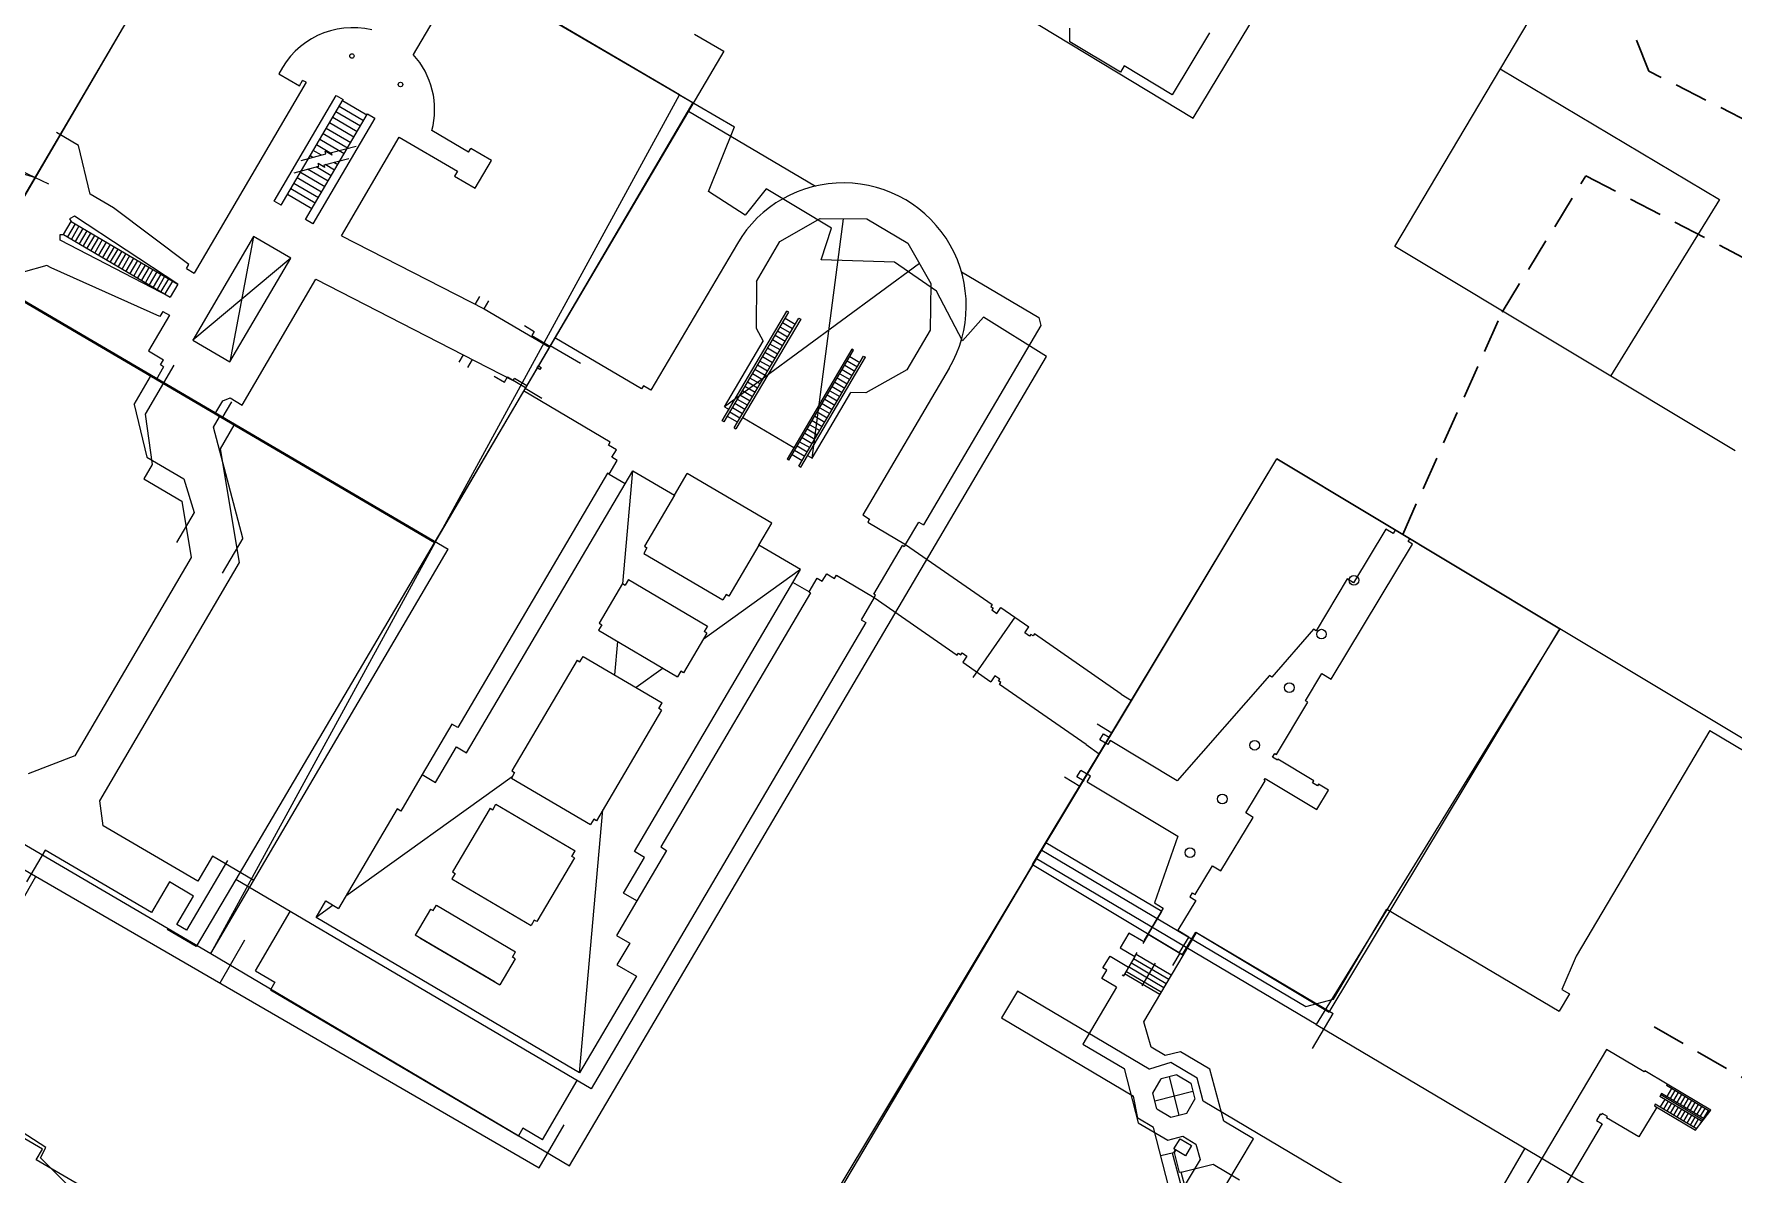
# Model space of a CAD drawing. Header units: inches. Extents: x 2320 to 12644, y -1199 to 8127.
# Drawn here: x 6858 to 7671, y 4455 to 5001 of the extents above; entities that cross this region are included whole.
import ezdxf

# ---------------------------------------------------------------- set-up
doc = ezdxf.new("R2010")
doc.units = ezdxf.units.IN
doc.header["$LTSCALE"] = 32
doc.header["$MEASUREMENT"] = 0
doc.linetypes.add('DASHED', pattern=[0.75, 0.5, -0.25])
for name, color, linetype in [('Buildings', 1, 'Continuous'), ('Floor Plan', 4, 'Continuous'), ('Underground', 3, 'Continuous')]:
    doc.layers.add(name, color=color, linetype=linetype)
doc.layers.add('Pathways', color=30, linetype='DASHED', lineweight=30)

msp = doc.modelspace()

# ---------------------------------------------------------------- linework, layer by layer
at = {"layer": 'Buildings'}
for p, q in [((7413.01, 4960.79), (7647.49, 5349.49)), ((7018.05, 5200.28), (7413.01, 4960.79)), ((7509.56, 4899.35), (7671.13, 5171.55)), ((6955.36, 5097.46), (6717.94, 4692.72)), ((7167.26, 4972.08), (6954.88, 5096.65)), ((7560.05, 4984.42), (7665.04, 4921.92)), ((6942.82, 4560.81), (7167.26, 4972.08)), ((7167.26, 4972.08), (7193.46, 4956.71)), ((7181.05, 4925.68), (7193.46, 4956.71)), ((7198.61, 4914.4), (7181.05, 4925.68)), ((7208.63, 4926.94), (7198.61, 4914.4)), ((7239.98, 4908.13), (7208.63, 4926.94)), ((7665.04, 4921.92), (7612.83, 4837.39)), ((7234.97, 4893.08), (7239.98, 4908.13)), ((7672.56, 4801.55), (7509.56, 4899.35)), ((7270.07, 4891.83), (7234.97, 4893.08)), ((7290.14, 4878.04), (7270.07, 4891.83)), ((7302.67, 4854.21), (7290.14, 4878.04)), ((7312.71, 4865.5), (7302.67, 4854.21)), ((7342.8, 4846.69), (7312.71, 4865.5)), ((7114.6, 4459.25), (7342.8, 4846.69)), ((7214.66, 4400.76), (7453.14, 4797.79)), ((7453.14, 4797.79), (7588.56, 4716.29)), ((7588.56, 4716.29), (7471.94, 4526.96)), ((7851.87, 4558.3), (7588.56, 4716.29)), ((6717.94, 4692.72), (6942.82, 4560.81)), ((7471.94, 4526.96), (7338.11, 4606.29)), ((6942.82, 4560.81), (7114.6, 4459.25)), ((7471.94, 4526.96), (7730.73, 4373.55)), ((6863.83, 4468.03), (6824.95, 4493.1)), ((6861.32, 4463.01), (6863.83, 4468.03)), ((7449.82, 4258.13), (7572.02, 4467.63)), ((6945.32, 4379), (6861.32, 4463.01))]:
    msp.add_line(p, q, dxfattribs=at)
at = {"layer": 'Floor Plan'}
for p, q in [((6831.51, 4885.58), (6954.87, 5096.66)), ((6954.87, 5096.66), (7173.6, 4968.36)), ((7062.06, 5029.36), (7039.75, 4991.33)), ((7354.08, 4997.41), (7353.98, 5003.94)), ((7174.35, 5001.14), (7188.35, 4992.89)), ((7378.23, 4982.93), (7354.08, 4997.41)), ((7420.83, 5001.77), (7403.03, 4972.08)), ((7188.35, 4992.89), (6954.76, 4596.31)), ((7380, 4985.88), (7378.23, 4982.93)), ((7403.03, 4972.08), (7380, 4985.88)), ((6988.41, 4978.01), (6934.82, 4886.65)), ((6975.4, 4982.12), (6985.25, 4976.34)), ((6985.25, 4976.34), (6986.79, 4978.96)), ((6988.41, 4978.01), (6986.79, 4978.96)), ((6973.13, 4921.18), (7002.8, 4971.76)), ((6976.53, 4919.19), (7006.2, 4969.77)), ((7002.8, 4971.76), (7006.2, 4969.77)), ((6739.62, 4967.67), (6858.89, 4932.44)), ((6988.23, 4912.33), (7017.89, 4962.91)), ((7012.87, 4954.35), (7001.18, 4961.21)), ((7014.42, 4956.98), (7002.72, 4963.84)), ((7015.96, 4959.61), (7004.26, 4966.47)), ((7017.5, 4962.24), (7005.81, 4969.1)), ((7017.89, 4962.91), (7021.29, 4960.91)), ((7173.6, 4968.36), (7049.9, 4757.48)), ((7171.46, 4964.22), (7232.34, 4928.36)), ((6879.43, 4947.83), (6869.01, 4953.94)), ((7021.29, 4960.91), (6991.62, 4910.33)), ((7008.24, 4946.45), (6996.55, 4953.31)), ((7009.79, 4949.08), (6998.09, 4955.94)), ((7011.33, 4951.71), (6999.63, 4958.57)), ((7066.18, 4944.61), (7048.68, 4954.88)), ((6885.13, 4924.5), (6879.43, 4947.83)), ((6995.77, 4943.15), (6991.91, 4945.42)), ((7000.68, 4943.81), (6993.46, 4948.05)), ((7006.7, 4943.82), (6995, 4950.68)), ((7000.86, 4943.11), (6997.63, 4945.01)), ((6997.97, 4943.72), (6997.63, 4945.01)), ((7000.53, 4944.39), (7012.36, 4947.47)), ((7005.36, 4904.54), (7033.08, 4951.81)), ((7033.08, 4951.81), (7060.85, 4935.52)), ((7066.18, 4944.61), (7067.23, 4946.4)), ((7077.2, 4940.56), (7067.23, 4946.4)), ((6982.66, 4934.72), (6994.49, 4937.8)), ((6986.13, 4940.64), (6997.97, 4943.72)), ((6991.6, 4942.06), (6990.37, 4942.78)), ((7000.52, 4933.29), (6993.34, 4937.5)), ((6997.39, 4937.19), (6994.16, 4939.08)), ((6994.49, 4937.8), (6994.16, 4939.08)), ((6997.06, 4938.47), (7008.89, 4941.55)), ((6997.39, 4937.19), (6997.06, 4938.47)), ((7002.07, 4935.92), (6997.52, 4938.59)), ((7000.86, 4943.11), (7000.53, 4944.39)), ((7003.61, 4938.56), (7001.69, 4939.68)), ((7069.42, 4927.29), (7077.2, 4940.56)), ((6851.76, 4935.8), (6865.22, 4929.46)), ((6994.35, 4922.76), (6982.65, 4929.63)), ((6995.89, 4925.4), (6984.2, 4932.26)), ((6997.44, 4928.03), (6985.74, 4934.89)), ((6998.98, 4930.66), (6989.17, 4936.41)), ((7060.85, 4935.52), (7059.45, 4933.14)), ((7059.45, 4933.14), (7069.42, 4927.29)), ((6896.32, 4917.94), (6885.13, 4924.5)), ((6976.53, 4919.19), (6973.13, 4921.18)), ((6991.26, 4917.5), (6979.56, 4924.36)), ((6992.8, 4920.13), (6981.11, 4926.99)), ((6877.51, 4913.98), (6875.22, 4912.72)), ((6875.22, 4912.72), (6875.99, 4911.31)), ((6927.09, 4881.44), (6877.51, 4913.98)), ((6932.34, 4890.83), (6896.32, 4917.94)), ((7215.2, 4901.73), (7234.56, 4912.79)), ((7230.64, 4798.01), (7245.71, 4912.72)), ((7234.56, 4912.79), (7256.85, 4912.65)), ((7256.85, 4912.65), (7276.54, 4901.06)), ((6870.75, 4905.11), (6872.36, 4905.12)), ((6870.77, 4902.5), (6870.75, 4905.11)), ((6872.36, 4905.12), (6875.99, 4911.31)), ((6872.36, 4905.12), (6923.41, 4875.17)), ((6877.85, 4910.22), (6874.22, 4904.03)), ((6875.99, 4911.31), (6927.04, 4881.37)), ((6879.72, 4909.13), (6876.09, 4902.93)), ((6881.58, 4908.03), (6877.95, 4901.84)), ((6883.45, 4906.94), (6879.81, 4900.75)), ((6885.31, 4905.84), (6881.68, 4899.65)), ((6887.18, 4904.75), (6883.54, 4898.56)), ((6991.62, 4910.33), (6988.23, 4912.33)), ((7005.36, 4904.54), (7073.68, 4869.55)), ((6923.37, 4875.1), (6870.77, 4902.5)), ((6889.04, 4903.66), (6885.41, 4897.46)), ((6890.91, 4902.56), (6887.27, 4896.37)), ((6892.77, 4901.47), (6889.14, 4895.28)), ((6894.64, 4900.38), (6891, 4894.18)), ((6896.5, 4899.28), (6892.87, 4893.09)), ((6898.36, 4898.19), (6894.73, 4892)), ((6900.23, 4897.09), (6896.6, 4890.9)), ((6963.27, 4904.19), (6951.98, 4844.13)), ((7194.88, 4900.89), (7153.48, 4830.6)), ((7203.99, 4882.7), (7215.2, 4901.73)), ((7276.54, 4901.06), (7287.48, 4881.63)), ((6864.3, 4890.37), (6841.6, 4883.96)), ((6866.46, 4889.11), (6864.3, 4890.37)), ((6918.39, 4865.94), (6866.46, 4889.11)), ((6902.09, 4896), (6898.46, 4889.81)), ((6903.96, 4894.91), (6900.33, 4888.71)), ((6905.82, 4893.81), (6902.19, 4887.62)), ((6907.69, 4892.72), (6904.06, 4886.53)), ((6909.55, 4891.63), (6905.92, 4885.43)), ((6911.42, 4890.53), (6907.78, 4884.34)), ((6913.28, 4889.44), (6909.65, 4883.25)), ((6915.15, 4888.34), (6911.51, 4882.15)), ((6931.16, 4888.8), (6932.34, 4890.83)), ((6931.16, 4888.8), (6934.82, 4886.65)), ((6981.08, 4893.74), (6934.17, 4854.57)), ((7282.01, 4891.34), (7188.74, 4822.69)), ((7049.9, 4757.48), (6831.51, 4885.58)), ((6831.56, 4886.4), (7056.43, 4754.5)), ((6917.01, 4887.25), (6913.38, 4881.06)), ((6918.88, 4886.16), (6915.24, 4879.96)), ((6920.74, 4885.06), (6917.11, 4878.87)), ((6922.6, 4883.97), (6918.97, 4877.78)), ((6924.47, 4882.88), (6920.84, 4876.68)), ((6927.09, 4881.44), (6923.37, 4875.1)), ((6957.82, 4823.51), (6993.13, 4883.7)), ((6993.13, 4883.7), (7063.71, 4847.55)), ((7203.99, 4882.7), (7203.87, 4860.3)), ((7287.48, 4881.63), (7287.19, 4859.34)), ((7302.16, 4887.23), (7339.14, 4865.46)), ((7069.46, 4871.71), (7071.67, 4875.47)), ((7073.68, 4869.55), (7075.92, 4873.36)), ((6922.99, 4866.48), (6912.98, 4849.41)), ((6919.8, 4868.34), (6918.39, 4865.94)), ((6919.8, 4868.34), (6922.99, 4866.48)), ((7073.68, 4869.55), (7104.89, 4851.24)), ((7187.67, 4815.9), (7218.65, 4868.5)), ((7188.54, 4815.39), (7219.52, 4867.99)), ((7193.36, 4812.55), (7224.34, 4865.15)), ((7225.21, 4864.64), (7194.23, 4812.04)), ((7222.53, 4862.07), (7217.71, 4864.91)), ((7219.52, 4867.99), (7218.65, 4868.5)), ((7224.34, 4865.15), (7225.21, 4864.64)), ((7339.14, 4865.46), (7340.16, 4861.51)), ((7092.94, 4861.5), (7097.61, 4858.75)), ((7097.61, 4858.75), (7096.45, 4856.78)), ((7096.45, 4856.78), (7105.16, 4851.66)), ((7149.03, 4831.18), (7107.5, 4855.64)), ((7203.87, 4860.3), (7207.27, 4854.15)), ((7217.73, 4853.93), (7212.91, 4856.77)), ((7218.93, 4855.96), (7214.11, 4858.8)), ((7220.13, 4858), (7215.31, 4860.84)), ((7221.33, 4860.04), (7216.51, 4862.88)), ((7287.19, 4859.34), (7275.98, 4840.3)), ((7340.16, 4861.51), (7283.97, 4766.11)), ((6912.98, 4849.41), (6920.2, 4845.18)), ((7063.71, 4847.55), (7061.63, 4844)), ((7063.71, 4847.55), (7087.59, 4835.32)), ((7119.77, 4843.44), (7105.3, 4851.92)), ((7188.74, 4822.69), (7207.27, 4854.15)), ((7212.93, 4845.78), (7208.11, 4848.62)), ((7214.13, 4847.82), (7209.31, 4850.66)), ((7215.33, 4849.86), (7210.51, 4852.69)), ((7216.53, 4851.89), (7211.71, 4854.73)), ((7249.64, 4850.25), (7218.66, 4797.65)), ((7219.53, 4797.13), (7250.51, 4849.73)), ((7250.51, 4849.73), (7249.64, 4850.25)), ((6925.16, 4842.64), (6911.39, 4819.17)), ((6920.27, 4841.82), (6916.65, 4835.64)), ((6918.75, 4842.71), (6920.2, 4845.18)), ((6920.27, 4841.82), (6918.75, 4842.71)), ((7065.91, 4841.49), (7068.13, 4845.28)), ((7208.13, 4837.64), (7203.31, 4840.48)), ((7209.33, 4839.67), (7204.51, 4842.51)), ((7210.53, 4841.71), (7205.71, 4844.55)), ((7211.73, 4843.75), (7206.91, 4846.59)), ((7224.35, 4794.3), (7255.33, 4846.9)), ((7225.22, 4793.78), (7256.2, 4846.38)), ((7245.1, 4840.55), (7249.92, 4837.71)), ((7246.3, 4842.59), (7251.12, 4839.75)), ((7247.5, 4844.62), (7252.32, 4841.78)), ((7248.7, 4846.66), (7253.52, 4843.82)), ((7296.3, 4841.15), (7254.9, 4770.87)), ((7255.33, 4846.9), (7256.2, 4846.38)), ((7275.98, 4840.3), (7256.44, 4829.33)), ((6906.19, 4823.83), (6914.02, 4837.18)), ((7078.45, 4837.26), (7083.36, 4834.37)), ((7083.36, 4834.37), (7084.9, 4836.99)), ((7084.9, 4836.99), (7093.53, 4831.91)), ((7087.59, 4835.32), (7088.22, 4836.39)), ((7088.22, 4836.39), (7094.14, 4832.91)), ((7101.37, 4826.69), (7093.28, 4831.43)), ((7149.93, 4832.7), (7149.03, 4831.18)), ((7153.48, 4830.6), (7149.93, 4832.7)), ((7203.34, 4829.49), (7198.52, 4832.33)), ((7204.54, 4831.53), (7199.72, 4834.37)), ((7205.74, 4833.57), (7200.92, 4836.4)), ((7206.93, 4835.6), (7202.12, 4838.44)), ((7240.3, 4832.4), (7245.12, 4829.57)), ((7241.5, 4834.44), (7246.32, 4831.6)), ((7242.7, 4836.48), (7247.52, 4833.64)), ((7243.9, 4838.51), (7248.72, 4835.67)), ((6906.19, 4823.83), (6912.23, 4798.58)), ((6944.83, 4819.11), (6948.55, 4825.46)), ((6948.29, 4817.19), (6952.91, 4825.07)), ((6948.55, 4825.46), (6952.08, 4826.88)), ((6952.08, 4826.88), (6957.82, 4823.51)), ((7134.06, 4805.77), (7092.54, 4830.23)), ((7198.54, 4821.35), (7193.72, 4824.19)), ((7199.74, 4823.38), (7194.92, 4826.22)), ((7200.94, 4825.42), (7196.12, 4828.26)), ((7202.14, 4827.46), (7197.32, 4830.3)), ((7230.64, 4798.01), (7249.19, 4829.52)), ((7235.51, 4824.26), (7240.33, 4821.42)), ((7236.7, 4826.3), (7241.52, 4823.46)), ((7237.9, 4828.33), (7242.72, 4825.49)), ((7239.1, 4830.37), (7243.92, 4827.53)), ((7256.44, 4829.33), (7249.19, 4829.52)), ((6911.39, 4819.17), (6914.7, 4794.96)), ((6944.1, 4812.93), (6946.99, 4817.84)), ((6954.08, 4813.79), (6948.29, 4817.19)), ((7188.54, 4815.39), (7187.67, 4815.9)), ((7188.74, 4822.69), (7190.91, 4821.41)), ((7194.94, 4815.24), (7190.12, 4818.08)), ((7196.14, 4817.27), (7191.32, 4820.11)), ((7197.34, 4819.31), (7192.52, 4822.15)), ((7197.47, 4817.55), (7221.9, 4803.16)), ((7230.71, 4816.11), (7235.53, 4813.27)), ((7231.91, 4818.15), (7236.73, 4815.31)), ((7233.11, 4820.19), (7237.93, 4817.35)), ((7234.31, 4822.22), (7239.13, 4819.38)), ((6958.19, 4759.82), (6944.1, 4812.93)), ((6947.47, 4802.51), (6954.08, 4813.79)), ((7193.36, 4812.55), (7194.23, 4812.04)), ((7225.91, 4807.97), (7230.73, 4805.13)), ((7227.11, 4810), (7231.93, 4807.17)), ((7228.31, 4812.04), (7233.13, 4809.2)), ((7229.51, 4814.08), (7234.33, 4811.24)), ((6912.23, 4798.58), (6929.93, 4788.2)), ((6956.62, 4748.08), (6947.47, 4802.51)), ((7133.17, 4804.25), (7134.06, 4805.77)), ((7136.97, 4802.01), (7133.17, 4804.25)), ((7134.88, 4798.46), (7136.97, 4802.01)), ((7221.11, 4799.82), (7225.93, 4796.98)), ((7222.31, 4801.86), (7227.13, 4799.02)), ((7223.51, 4803.9), (7228.33, 4801.06)), ((7224.71, 4805.93), (7229.53, 4803.09)), ((7228.46, 4799.29), (7230.64, 4798.01)), ((6914.7, 4794.96), (6910.74, 4788.21)), ((7132.74, 4790.84), (7061.06, 4669.14)), ((7065.27, 4657), (7144.8, 4792.03)), ((7133.47, 4790.42), (7132.74, 4790.84)), ((7133.47, 4790.42), (7137.35, 4797.01)), ((7133.47, 4790.42), (7141.18, 4785.87)), ((7137.35, 4797.01), (7134.88, 4798.46)), ((7140.04, 4737.96), (7144.8, 4792.03)), ((7144.8, 4792.03), (7164.74, 4780.28)), ((7164.74, 4780.28), (7170.91, 4790.75)), ((7211.35, 4766.93), (7170.91, 4790.75)), ((7219.53, 4797.13), (7218.66, 4797.65)), ((7224.35, 4794.3), (7225.22, 4793.78)), ((7336.22, 4603.52), (7453.14, 4797.79)), ((7588.56, 4716.29), (7453.14, 4797.79)), ((6910.74, 4788.21), (6928.92, 4777.54)), ((6929.93, 4788.2), (6934.91, 4772.11)), ((6928.92, 4777.54), (6933.37, 4750.43)), ((7164.74, 4780.28), (7150.36, 4755.86)), ((6934.91, 4772.11), (6926.42, 4757.63)), ((7205.18, 4756.46), (7211.35, 4766.93)), ((7254.9, 4770.87), (7258.21, 4768.92)), ((7258.21, 4768.92), (7257.31, 4767.4)), ((7257.31, 4767.4), (7275.41, 4756.74)), ((7275.41, 4756.74), (7281.71, 4767.44)), ((7281.71, 4767.44), (7283.97, 4766.11)), ((6958.19, 4759.82), (6948.28, 4742.92)), ((7505.35, 4764.13), (7489.89, 4738.44)), ((7508.81, 4762.05), (7505.35, 4764.13)), ((7509.96, 4763.96), (7508.81, 4762.05)), ((7515.99, 4758.12), (7516.8, 4759.47)), ((7518.02, 4756.9), (7515.99, 4758.12)), ((6933.37, 4750.43), (6877.68, 4655.5)), ((6942.82, 4560.81), (7056.43, 4754.5)), ((7151.63, 4755.11), (7150.08, 4752.47)), ((7150.08, 4752.47), (7187.97, 4730.15)), ((7150.36, 4755.86), (7151.63, 4755.11)), ((7205.18, 4756.46), (7190.8, 4732.04)), ((7225.12, 4744.72), (7205.18, 4756.46)), ((7260.16, 4732.94), (7273.86, 4756.19)), ((7274.78, 4755.67), (7273.86, 4756.2)), ((7275.41, 4756.74), (7274.78, 4755.67)), ((7275.41, 4756.74), (7316.88, 4727.92)), ((7479.11, 4692.26), (7518.02, 4756.9)), ((6889.66, 4633.91), (6956.62, 4748.08)), ((7145.59, 4609.69), (7225.12, 4744.72)), ((7225.12, 4744.72), (7178.55, 4711.25)), ((7235.56, 4739.16), (7237.65, 4742.71)), ((7237.65, 4742.71), (7241.45, 4740.47)), ((7241.45, 4740.47), (7242.35, 4741.99)), ((7242.35, 4741.99), (7260.44, 4731.33)), ((7139.87, 4738.06), (7128.69, 4719.08)), ((7139.87, 4738.06), (7141.15, 4737.31)), ((7142.7, 4739.94), (7141.15, 4737.31)), ((7142.7, 4739.94), (7180.59, 4717.63)), ((7229.93, 4733.6), (7158.25, 4611.9)), ((7229.21, 4734.02), (7221.5, 4738.56)), ((7229.21, 4734.02), (7233.09, 4740.61)), ((7229.21, 4734.02), (7229.93, 4733.6)), ((7233.09, 4740.61), (7235.56, 4739.16)), ((7486.86, 4740.27), (7471.92, 4715.44)), ((7489.89, 4738.44), (7486.86, 4740.27)), ((7189.52, 4732.79), (7187.97, 4730.15)), ((7190.8, 4732.04), (7189.52, 4732.79)), ((7260.44, 4731.33), (7254.14, 4720.63)), ((7261.07, 4732.4), (7260.16, 4732.94)), ((7260.44, 4731.33), (7261.07, 4732.4)), ((7260.44, 4731.33), (7300.1, 4703.77)), ((7316.88, 4727.92), (7316.23, 4726.98)), ((7316.23, 4726.98), (7317.31, 4726.23)), ((7317.31, 4726.23), (7316.71, 4725.36)), ((7316.71, 4725.36), (7319.03, 4723.75)), ((7316.88, 4727.92), (7316.88, 4727.92)), ((7319.03, 4723.75), (7321.03, 4726.63)), ((7321.03, 4726.63), (7334.44, 4717.31)), ((7256.39, 4719.3), (7124.92, 4496.09)), ((7129.97, 4718.33), (7128.41, 4715.69)), ((7128.69, 4719.08), (7129.97, 4718.33)), ((7180.59, 4717.63), (7179.04, 4714.99)), ((7254.14, 4720.63), (7256.39, 4719.3)), ((7327.73, 4721.97), (7307.58, 4692.97)), ((7332.44, 4714.43), (7334.44, 4717.31)), ((7128.41, 4715.69), (7166.31, 4693.37)), ((7136.18, 4694.24), (7137.6, 4710.28)), ((7180.31, 4714.24), (7169.13, 4695.26)), ((7180.31, 4714.24), (7179.04, 4714.99)), ((7334.76, 4712.81), (7332.44, 4714.43)), ((7335.37, 4713.68), (7334.76, 4712.81)), ((7336.45, 4712.93), (7335.37, 4713.68)), ((7337.1, 4713.87), (7336.45, 4712.93)), ((7378.57, 4685.04), (7337.1, 4713.87)), ((7337.1, 4713.87), (7337.1, 4713.87)), ((7470.75, 4716.14), (7450.75, 4693.24)), ((7471.92, 4715.44), (7470.75, 4716.14)), ((7478.15, 4532.83), (7588.56, 4716.29)), ((7118.21, 4701.27), (7086.99, 4648.28)), ((7118.21, 4701.27), (7119.48, 4700.52)), ((7119.48, 4700.52), (7121.04, 4703.16)), ((7121.04, 4703.16), (7158.93, 4680.84)), ((7300.1, 4703.77), (7300.75, 4704.71)), ((7300.1, 4703.77), (7300.1, 4703.77)), ((7300.75, 4704.71), (7301.83, 4703.96)), ((7301.83, 4703.96), (7302.43, 4704.82)), ((7302.43, 4704.82), (7304.76, 4703.21)), ((7304.76, 4703.21), (7302.75, 4700.33)), ((7159.36, 4697.46), (7146.46, 4688.19)), ((7167.86, 4696.01), (7166.31, 4693.37)), ((7169.13, 4695.26), (7167.86, 4696.01)), ((7302.75, 4700.33), (7316.17, 4691.01)), ((7318.17, 4693.89), (7316.17, 4691.01)), ((7320.49, 4692.28), (7318.17, 4693.89)), ((7449.59, 4693.94), (7405.39, 4643.59)), ((7450.75, 4693.24), (7449.59, 4693.94)), ((7466.82, 4681.9), (7474.66, 4694.94)), ((7474.66, 4694.94), (7479.11, 4692.26)), ((7319.89, 4691.41), (7320.49, 4692.28)), ((7320.97, 4690.66), (7319.89, 4691.41)), ((7320.32, 4689.72), (7320.97, 4690.66)), ((7361.79, 4660.9), (7320.32, 4689.72)), ((7320.32, 4689.72), (7320.32, 4689.72)), ((7378.57, 4685.04), (7383.5, 4682.08)), ((6711.57, 4683.12), (7100.06, 4458.22)), ((7158.65, 4677.46), (7127.43, 4624.46)), ((7157.37, 4678.21), (7158.93, 4680.84)), ((7158.65, 4677.46), (7157.37, 4678.21)), ((7452.99, 4656.2), (7468.02, 4681.17)), ((7468.02, 4681.17), (7466.82, 4681.9)), ((7058.29, 4670.77), (7044.02, 4646.54)), ((7061.06, 4669.14), (7058.29, 4670.77)), ((7367.13, 4670.86), (7374.19, 4666.61)), ((7361.79, 4660.9), (7368.11, 4656.51)), ((7368.43, 4663.24), (7370.13, 4666.07)), ((7372.24, 4660.96), (7368.43, 4663.24)), ((7370.13, 4666.07), (7372.87, 4664.42)), ((7373.38, 4662.86), (7372.24, 4660.96)), ((7405.39, 4643.59), (7373.38, 4662.86)), ((6877.68, 4655.5), (6855.36, 4646.84)), ((7050.42, 4642.76), (7060.47, 4659.83)), ((7060.47, 4659.83), (7065.27, 4657)), ((7451.01, 4654.83), (7452.14, 4656.72)), ((7453.39, 4653.4), (7451.01, 4654.83)), ((7452.14, 4656.72), (7452.99, 4656.2)), ((7453.66, 4653.86), (7453.39, 4653.4)), ((7470.8, 4643.55), (7453.66, 4653.86)), ((7087.08, 4645.51), (7007.43, 4588.27)), ((7044.02, 4646.54), (7033.75, 4629.11)), ((7044.02, 4646.54), (7050.42, 4642.76)), ((7088.27, 4647.53), (7086.72, 4644.89)), ((7086.72, 4644.89), (7124.61, 4622.58)), ((7086.99, 4648.28), (7088.27, 4647.53)), ((7351.42, 4645.54), (7358.83, 4641.08)), ((7357.4, 4645.45), (7359.28, 4648.58)), ((7360.88, 4643.35), (7357.4, 4645.45)), ((7363.97, 4645.76), (7359.28, 4648.58)), ((7362.37, 4643.11), (7363.97, 4645.76)), ((7447.02, 4643.91), (7447.51, 4644.73)), ((7447.51, 4644.73), (7472.2, 4629.88)), ((7362.37, 4643.11), (7405.66, 4617.05)), ((7438.28, 4628.21), (7447.54, 4643.6)), ((7447.54, 4643.6), (7447.02, 4643.91)), ((7470.2, 4642.55), (7470.8, 4643.55)), ((7472.62, 4641.1), (7470.2, 4642.55)), ((7472.2, 4629.88), (7477.78, 4639.15)), ((7473.13, 4641.95), (7472.62, 4641.1)), ((7477.78, 4639.15), (7473.13, 4641.95)), ((6891.38, 4622.09), (6889.66, 4633.91)), ((7032.07, 4630.1), (7004.01, 4582.48)), ((7033.75, 4629.11), (7032.07, 4630.1)), ((7076.51, 4630.48), (7058.53, 4599.96)), ((7076.51, 4630.48), (7077.78, 4629.73)), ((7077.78, 4629.73), (7079.34, 4632.37)), ((7079.34, 4632.37), (7117.23, 4610.05)), ((7119.39, 4503.78), (7130.49, 4629.65)), ((7441.83, 4626.08), (7438.28, 4628.21)), ((6840.2, 4621.01), (6942.82, 4560.81)), ((6936.59, 4595.57), (6891.38, 4622.09)), ((7126.16, 4625.21), (7124.61, 4622.58)), ((7127.43, 4624.46), (7126.16, 4625.21)), ((7426.37, 4600.39), (7441.83, 4626.08)), ((7158.25, 4611.9), (7161.02, 4610.26)), ((7215.85, 4400.04), (7342.57, 4613.8)), ((7398, 4580.94), (7342.57, 4613.8)), ((7405.66, 4617.05), (7394.63, 4585.08)), ((6863.52, 4610.41), (6854.6, 4595.21)), ((6914.43, 4580.55), (6863.52, 4610.41)), ((6950.8, 4605.42), (6931.21, 4572.02)), ((6943.57, 4607.47), (6936.59, 4595.57)), ((6963.37, 4595.86), (6943.57, 4607.47)), ((7116.95, 4606.66), (7098.97, 4576.14)), ((7115.67, 4607.41), (7117.23, 4610.05)), ((7116.95, 4606.66), (7115.67, 4607.41)), ((7140.34, 4589.8), (7150.39, 4606.87)), ((7150.39, 4606.87), (7145.59, 4609.69)), ((7161.02, 4610.26), (7146.75, 4586.03)), ((7336.22, 4603.52), (7407.92, 4560.36)), ((6851.82, 4585.19), (6859.08, 4597.73)), ((6954.76, 4596.31), (6935.88, 4564.24)), ((7124.92, 4496.09), (6954.76, 4596.31)), ((7059.81, 4599.21), (7058.25, 4596.57)), ((7058.25, 4596.57), (7096.14, 4574.25)), ((7058.53, 4599.96), (7059.81, 4599.21)), ((7413.99, 4589.13), (7422.26, 4602.87)), ((7422.26, 4602.87), (7426.37, 4600.39)), ((6923, 4595.16), (6914.43, 4580.55)), ((6934.58, 4588.36), (6923, 4595.16)), ((6926.59, 4574.74), (6934.58, 4588.36)), ((7146.75, 4586.03), (7140.34, 4589.8)), ((7412.61, 4589.96), (7411.43, 4587.99)), ((7411.43, 4587.99), (7414.29, 4586.26)), ((7412.61, 4589.96), (7413.99, 4589.13)), ((6964.19, 4552.63), (6980.86, 4580.94)), ((6993.25, 4578.08), (6997.94, 4586.05)), ((7001.46, 4583.98), (6993.25, 4578.08)), ((6997.94, 4586.05), (7004.01, 4582.48)), ((7048.04, 4582.15), (7040.72, 4569.72)), ((7048.04, 4582.15), (7049.32, 4581.4)), ((7049.32, 4581.4), (7050.87, 4584.04)), ((7050.87, 4584.04), (7088.76, 4561.72)), ((7146.75, 4586.03), (7137.05, 4569.57)), ((7398.79, 4582.58), (7389.61, 4567.33)), ((7391.48, 4569.94), (7398, 4580.94)), ((7394.63, 4585.08), (7398.79, 4582.58)), ((7414.29, 4586.26), (7405.76, 4572.09)), ((6935.88, 4564.24), (6922.02, 4572.4)), ((6931.21, 4572.02), (6926.59, 4574.74)), ((7119.39, 4503.78), (6993.25, 4578.08)), ((7097.7, 4576.89), (7096.14, 4574.25)), ((7098.97, 4576.14), (7097.7, 4576.89)), ((7405.76, 4572.09), (7410.99, 4568.94)), ((7407.92, 4560.36), (7414.43, 4571.18)), ((7408.25, 4560), (7414.74, 4570.95)), ((7414.43, 4571.18), (7478.15, 4532.83)), ((7414.74, 4570.95), (7480.14, 4532.18)), ((6959.03, 4567.29), (6947.14, 4546.75)), ((7078.97, 4547.2), (7040.72, 4569.72)), ((7042.92, 4568.43), (7081.16, 4545.9)), ((7137.05, 4569.57), (7143.34, 4565.87)), ((7143.34, 4565.87), (7137.24, 4555.5)), ((7382.33, 4570.64), (7378.19, 4563.66)), ((7378.19, 4563.66), (7385.18, 4559.51)), ((7389.41, 4566.45), (7382.33, 4570.64)), ((7389.41, 4566.45), (7389, 4565.75)), ((7391.48, 4569.94), (7389.41, 4566.45)), ((7408.25, 4560), (7391.48, 4569.94)), ((7410.99, 4568.94), (7406.39, 4561.29)), ((7088.49, 4558.33), (7081.16, 4545.9)), ((7087.21, 4559.08), (7088.76, 4561.72)), ((7088.49, 4558.33), (7087.21, 4559.08)), ((7137.24, 4555.5), (7146.6, 4549.98)), ((7369.9, 4553.95), (7373.27, 4559.63)), ((7373.27, 4559.63), (7382.14, 4554.38)), ((7385.18, 4559.51), (7379.68, 4550.23)), ((7400.16, 4546.35), (7383.3, 4556.35)), ((7401.35, 4548.36), (7384.5, 4558.36)), ((7385.18, 4559.51), (7386.24, 4561.3)), ((7402.59, 4550.44), (7385.73, 4560.44)), ((7394.89, 4556.24), (7388.47, 4545.42)), ((7389.39, 4528.18), (7408.25, 4560)), ((7403.37, 4555.13), (7406.89, 4560.98)), ((6964.19, 4552.63), (6973.55, 4547.12)), ((6973.55, 4547.12), (6971.41, 4543.5)), ((7146.6, 4549.98), (7119.39, 4503.78)), ((7369.39, 4548.85), (7371.76, 4552.84)), ((7376.4, 4544.7), (7369.39, 4548.85)), ((7371.76, 4552.84), (7369.9, 4553.95)), ((7379.9, 4550.1), (7379.08, 4550.59)), ((7397.11, 4541.2), (7380.25, 4551.2)), ((7397.78, 4542.33), (7380.92, 4552.33)), ((7399.03, 4544.45), (7382.17, 4554.44)), ((6971.41, 4543.5), (7090.08, 4473.6)), ((7376.4, 4544.7), (7360.28, 4517.52)), ((7470.17, 4515.38), (7480.14, 4532.18)), ((7393.01, 4516.11), (7389.39, 4528.18)), ((7360.28, 4517.52), (7380.01, 4505.82)), ((7399.73, 4512.12), (7393.01, 4516.11)), ((6862.21, 4467.25), (6792.62, 4507.54)), ((7380.01, 4505.82), (7386.73, 4479.85)), ((7406.99, 4513.74), (7399.73, 4512.12)), ((7420.99, 4505.45), (7406.99, 4513.74)), ((7101.58, 4471.71), (7118.25, 4500.02)), ((7393.77, 4494.09), (7397.75, 4500.8)), ((7405.3, 4502.73), (7397.75, 4500.8)), ((7401.53, 4501.77), (7406.19, 4483.53)), ((7405.3, 4502.73), (7412.01, 4498.76)), ((7412.01, 4498.76), (7413.94, 4491.2)), ((7427.72, 4480.62), (7420.99, 4505.45)), ((7395.71, 4486.54), (7393.77, 4494.09)), ((7394.74, 4490.32), (7412.98, 4494.98)), ((7409.97, 4484.5), (7413.94, 4491.2)), ((7395.71, 4486.54), (7402.41, 4482.56)), ((7402.41, 4482.56), (7409.97, 4484.5)), ((7092.22, 4477.22), (7090.08, 4473.6)), ((7101.58, 4471.71), (7092.22, 4477.22)), ((7100.06, 4458.22), (7112.01, 4478.88)), ((7386.73, 4479.85), (7400.91, 4471.44)), ((7400.91, 4471.44), (7408.07, 4473.42)), ((7408.07, 4473.42), (7414.42, 4469.65)), ((7441.88, 4472.22), (7427.72, 4480.62)), ((6859.19, 4462.03), (6862.21, 4467.25)), ((7414.42, 4469.65), (7416.38, 4462.26)), ((7420.62, 4436.37), (7441.88, 4472.22)), ((6882.24, 4448.68), (6859.19, 4462.03)), ((7416.38, 4462.26), (7405.97, 4444.69))]:
    msp.add_line(p, q, dxfattribs=at)
for points in [[(6951.98, 4844.13), (6981.08, 4893.74), (6963.27, 4904.19), (6934.17, 4854.57)], [(7100.94, 4841.47), (7100.39, 4840.54), (7099.07, 4841.32), (7099.62, 4842.25)]]:
    msp.add_lwpolyline(points, close=True, dxfattribs=at)
for centre, radius in [((7010.37, 4990.63), 1.06), ((7033.64, 4976.98), 1.06), ((7490.03, 4739.58), 2.3), ((7474.51, 4713.8), 2.3), ((7459.1, 4688.19), 2.3), ((7442.49, 4660.59), 2.3), ((7427.02, 4634.89), 2.3), ((7411.55, 4609.19), 2.3)]:
    msp.add_circle(centre, radius, dxfattribs=at)
for centre, radius, start, end in [((7010.75, 4964.91), 39.23, 76.56751, 154.05224), ((7010.75, 4964.91), 39.23, 345.18173, 42.33583), ((7245.59, 4871.02), 58.85, 329.50189, 149.50189)]:
    msp.add_arc(centre, radius, start, end, dxfattribs=at)
at = {"layer": 'Pathways'}
msp.add_line((7633.69, 4525.7), (7780.59, 4441.6), dxfattribs=at)
for points in [[(7722.72, 4936.97), (7631.18, 4983.36), (7614.89, 5024.74), (7634.95, 5064.86), (7516.7, 5132.67)], [(7513.37, 4761.54), (7560.97, 4868.01), (7601.09, 4933.21), (7692.63, 4885.56), (7716.02, 4870.9)]]:
    msp.add_lwpolyline(points, dxfattribs=at)
at = {"layer": 'Underground'}
for p, q in [((7660.39, 4667.64), (7596.36, 4559.63)), ((7660.39, 4667.64), (7840.88, 4560.64)), ((7215.85, 4400.04), (7340.57, 4610.44)), ((7340.57, 4610.44), (7466.94, 4535.53)), ((7480.29, 4539.09), (7505.82, 4582.16)), ((7505.82, 4582.16), (7588.26, 4533.29)), ((7596.36, 4559.63), (7589.49, 4543.69)), ((7328.92, 4542.9), (7321.32, 4530.07)), ((7392.09, 4505.45), (7328.92, 4542.9)), ((7466.94, 4535.53), (7480.29, 4539.09)), ((7593.15, 4541.53), (7588.26, 4533.29)), ((7589.49, 4543.69), (7593.15, 4541.53)), ((7321.32, 4530.07), (7384.48, 4492.63)), ((7610.95, 4514.92), (7572.05, 4449.3)), ((7628.99, 4504.23), (7610.95, 4514.92)), ((7402.35, 4508.62), (7392.11, 4505.5)), ((7414.99, 4501.12), (7402.35, 4508.62)), ((7392.11, 4505.5), (7392.09, 4505.45)), ((7417.82, 4490.19), (7414.99, 4501.12)), ((7629.27, 4504.7), (7628.99, 4504.23)), ((7640, 4498.34), (7629.27, 4504.7)), ((7640, 4498.34), (7639.59, 4497.65)), ((7660.41, 4485.31), (7639.59, 4497.65)), ((7660.9, 4485.95), (7640, 4498.34)), ((7660.9, 4485.95), (7640, 4498.34)), ((7384.46, 4492.58), (7384.48, 4492.63)), ((7386.63, 4482.1), (7384.46, 4492.58)), ((7528.16, 4424.79), (7417.82, 4490.19)), ((7637.34, 4493.86), (7636.53, 4492.49)), ((7656.73, 4480.52), (7636.53, 4492.49)), ((7636.7, 4487.27), (7638.95, 4491.06)), ((7657.22, 4481.15), (7636.94, 4493.18)), ((7657.71, 4481.79), (7637.34, 4493.86)), ((7638.31, 4486.32), (7640.55, 4490.11)), ((7642.01, 4496.22), (7639.76, 4492.43)), ((7643.61, 4495.27), (7641.37, 4491.48)), ((7645.22, 4494.32), (7642.97, 4490.53)), ((7646.82, 4493.37), (7644.57, 4489.58)), ((7648.42, 4492.42), (7646.17, 4488.63)), ((7650.02, 4491.47), (7647.77, 4487.68)), ((7651.62, 4490.52), (7649.38, 4486.73)), ((7653.23, 4489.57), (7650.98, 4485.78)), ((7394.13, 4477.65), (7386.63, 4482.1)), ((7607.96, 4483.97), (7606.15, 4480.92)), ((7608.45, 4483.68), (7607.96, 4483.97)), ((7608.81, 4484.3), (7608.45, 4483.68)), ((7611.35, 4482.79), (7608.81, 4484.3)), ((7610.99, 4482.19), (7611.35, 4482.79)), ((7626.44, 4473.04), (7610.99, 4482.19)), ((7634.95, 4487.38), (7626.44, 4473.04)), ((7634.28, 4488.7), (7633.88, 4488.02)), ((7633.88, 4488.02), (7653.54, 4476.36)), ((7633.88, 4488.02), (7653.54, 4476.36)), ((7654.02, 4477), (7634.28, 4488.7)), ((7639.91, 4485.37), (7642.16, 4489.16)), ((7641.51, 4484.42), (7643.76, 4488.21)), ((7643.11, 4483.47), (7645.36, 4487.26)), ((7644.71, 4482.52), (7646.96, 4486.31)), ((7646.32, 4481.57), (7648.56, 4485.36)), ((7647.92, 4480.62), (7650.17, 4484.41)), ((7649.52, 4479.67), (7651.77, 4483.46)), ((7651.12, 4478.72), (7653.37, 4482.51)), ((7654.83, 4488.62), (7652.58, 4484.83)), ((7652.72, 4477.77), (7654.97, 4481.56)), ((7653.54, 4476.36), (7660.9, 4485.95)), ((7656.43, 4487.67), (7654.18, 4483.88)), ((7658.03, 4486.72), (7655.78, 4482.93)), ((7659.63, 4485.77), (7657.39, 4481.98)), ((7401.45, 4449.04), (7394.13, 4477.65)), ((7608.81, 4479.35), (7585.86, 4440.62)), ((7606.15, 4480.92), (7608.81, 4479.35)), ((7655.81, 4479.32), (7656.57, 4480.61)), ((7403.59, 4465.51), (7397.63, 4463.99)), ((7403.08, 4465.38), (7407.39, 4449.53)), ((7404.46, 4466.99), (7403.59, 4465.51)), ((7404.1, 4465.59), (7404.81, 4466.79)), ((7406.55, 4456), (7404.1, 4465.59)), ((7407.34, 4456.2), (7422.58, 4460.09)), ((7422.58, 4460.09), (7435.28, 4452.57)), ((7407.34, 4456.2), (7406.55, 4456)), ((7409.03, 4449.59), (7407.34, 4456.2))]:
    msp.add_line(p, q, dxfattribs=at)
msp.add_lwpolyline([(7406.79, 4472.19), (7412.28, 4468.94), (7409.39, 4464.07), (7403.9, 4467.32)], close=True, dxfattribs=at)

doc.saveas('drawing.dxf')
